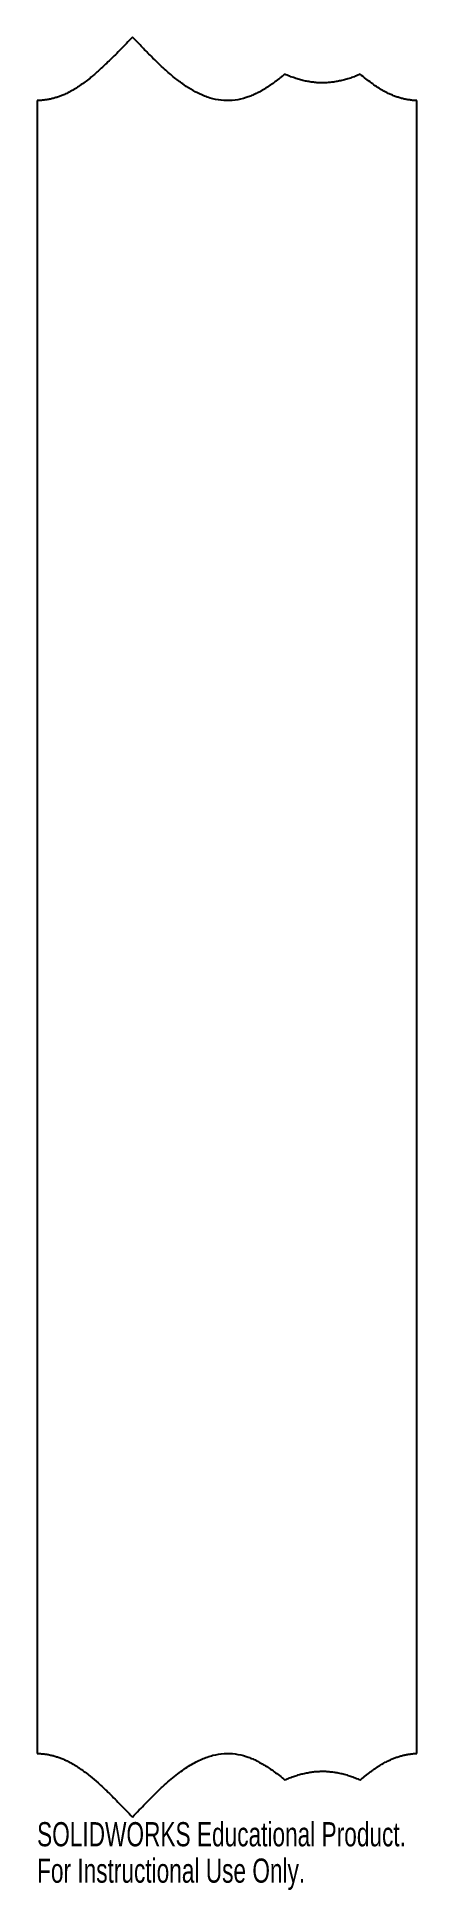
# Model space of a CAD drawing. Header units: inches. Extents: x -4.7 to -1.7, y -7.6 to 7.
import ezdxf

# ---------------------------------------------------------------- set-up
doc = ezdxf.new("R2010")
doc.units = ezdxf.units.IN
doc.header["$MEASUREMENT"] = 0
doc.styles.add('SLDTEXTSTYLE0', font='TXT', dxfattribs={"width": 0.7})

msp = doc.modelspace()

# ---------------------------------------------------------------- linework, layer by layer
at = {"color": 7, "linetype": 'Continuous', "lineweight": 25}
for p, q in [((-4.667, 6.5), (-4.667, -6.5)), ((-1.68, -6.5), (-1.68, 6.5))]:
    msp.add_line(p, q, dxfattribs=at)
for points, knots in [([(-3.917, 7), (-3.932, 6.983), (-3.963, 6.951), (-4.008, 6.905), (-4.05, 6.862), (-4.09, 6.823), (-4.127, 6.787), (-4.161, 6.755), (-4.193, 6.726), (-4.222, 6.701), (-4.254, 6.674), (-4.289, 6.647), (-4.329, 6.619), (-4.367, 6.593), (-4.405, 6.571), (-4.44, 6.554), (-4.471, 6.54), (-4.498, 6.53), (-4.526, 6.521), (-4.554, 6.514), (-4.582, 6.508), (-4.61, 6.504), (-4.639, 6.501), (-4.658, 6.5), (-4.667, 6.5)], [0, 0, 0, 0, 0.0743078, 0.1439131, 0.2088205, 0.2690357, 0.3245656, 0.3754193, 0.4216083, 0.4631483, 0.5000609, 0.5553393, 0.6078808, 0.6577808, 0.7051506, 0.7501203, 0.7823226, 0.8140739, 0.8454584, 0.8765633, 0.9074784, 0.9382947, 0.9691045, 1, 1, 1, 1]), ([(-2.72, 6.708), (-2.727, 6.702), (-2.74, 6.691), (-2.761, 6.674), (-2.781, 6.658), (-2.801, 6.643), (-2.821, 6.629), (-2.84, 6.616), (-2.86, 6.603), (-2.879, 6.591), (-2.898, 6.58), (-2.916, 6.57), (-2.935, 6.56), (-2.953, 6.551), (-2.971, 6.543), (-2.988, 6.536), (-3.006, 6.529), (-3.046, 6.516), (-3.109, 6.501), (-3.198, 6.498), (-3.286, 6.512), (-3.368, 6.541), (-3.443, 6.579), (-3.514, 6.625), (-3.589, 6.681), (-3.655, 6.738), (-3.716, 6.795), (-3.774, 6.852), (-3.842, 6.922), (-3.89, 6.973), (-3.917, 7)], [0, 0, 0, 0, 0.018857, 0.037251, 0.055187, 0.072671, 0.08971, 0.106309, 0.122476, 0.138219, 0.153546, 0.168466, 0.182988, 0.197125, 0.210887, 0.224286, 0.237338, 0.250055, 0.312235, 0.37317, 0.43501, 0.499809, 0.553137, 0.612303, 0.677767, 0.749869, 0.79541, 0.852266, 0.920458, 1, 1, 1, 1]), ([(-2.126, 6.708), (-2.132, 6.705), (-2.145, 6.699), (-2.165, 6.692), (-2.184, 6.684), (-2.203, 6.678), (-2.222, 6.672), (-2.241, 6.666), (-2.26, 6.661), (-2.279, 6.657), (-2.297, 6.653), (-2.316, 6.649), (-2.334, 6.646), (-2.352, 6.644), (-2.37, 6.642), (-2.388, 6.641), (-2.405, 6.64), (-2.429, 6.639), (-2.458, 6.64), (-2.494, 6.644), (-2.53, 6.649), (-2.567, 6.656), (-2.604, 6.666), (-2.642, 6.678), (-2.681, 6.692), (-2.707, 6.702), (-2.72, 6.708)], [0, 0, 0, 0, 0.034673, 0.068806, 0.102417, 0.135519, 0.168131, 0.200269, 0.231952, 0.2632, 0.294031, 0.324466, 0.354528, 0.384238, 0.413619, 0.442696, 0.471493, 0.500035, 0.557161, 0.615465, 0.675143, 0.736376, 0.79933, 0.86416, 0.931007, 1, 1, 1, 1]), ([(-1.68, 6.5), (-1.684, 6.5), (-1.694, 6.5), (-1.708, 6.501), (-1.722, 6.503), (-1.736, 6.505), (-1.751, 6.507), (-1.765, 6.509), (-1.779, 6.512), (-1.793, 6.516), (-1.807, 6.519), (-1.821, 6.524), (-1.836, 6.528), (-1.85, 6.533), (-1.864, 6.539), (-1.878, 6.545), (-1.892, 6.551), (-1.906, 6.557), (-1.928, 6.569), (-1.959, 6.586), (-1.998, 6.61), (-2.039, 6.639), (-2.082, 6.672), (-2.111, 6.695), (-2.126, 6.708)], [0, 0, 0, 0, 0.028343, 0.056708, 0.085116, 0.113593, 0.142159, 0.170839, 0.199655, 0.228628, 0.257781, 0.287134, 0.31671, 0.346528, 0.376608, 0.40697, 0.437633, 0.468615, 0.499934, 0.585522, 0.678113, 0.777938, 0.885184, 1, 1, 1, 1]), ([(-4.667, -6.5), (-4.663, -6.5), (-4.653, -6.5), (-4.639, -6.501), (-4.625, -6.502), (-4.611, -6.504), (-4.597, -6.505), (-4.583, -6.508), (-4.569, -6.51), (-4.555, -6.514), (-4.541, -6.517), (-4.527, -6.521), (-4.513, -6.525), (-4.5, -6.53), (-4.486, -6.535), (-4.472, -6.54), (-4.458, -6.546), (-4.444, -6.552), (-4.43, -6.559), (-4.416, -6.566), (-4.394, -6.578), (-4.364, -6.595), (-4.327, -6.62), (-4.288, -6.648), (-4.24, -6.684), (-4.181, -6.736), (-4.104, -6.808), (-4.015, -6.898), (-3.951, -6.964), (-3.917, -7)], [0, 0, 0, 0, 0.015116, 0.030241, 0.045387, 0.060566, 0.075789, 0.09107, 0.106418, 0.121846, 0.137365, 0.152987, 0.168721, 0.184579, 0.200571, 0.216708, 0.232998, 0.249452, 0.26608, 0.282889, 0.29989, 0.346059, 0.394725, 0.445991, 0.499945, 0.589411, 0.702492, 0.839328, 1, 1, 1, 1]), ([(-3.917, -7), (-3.899, -6.981), (-3.865, -6.946), (-3.816, -6.895), (-3.771, -6.85), (-3.732, -6.811), (-3.697, -6.777), (-3.658, -6.741), (-3.613, -6.702), (-3.562, -6.661), (-3.513, -6.624), (-3.465, -6.593), (-3.418, -6.566), (-3.359, -6.538), (-3.286, -6.512), (-3.197, -6.498), (-3.109, -6.501), (-3.039, -6.517), (-2.988, -6.536), (-2.952, -6.551), (-2.916, -6.57), (-2.878, -6.591), (-2.84, -6.616), (-2.801, -6.644), (-2.76, -6.674), (-2.733, -6.696), (-2.72, -6.708)], [0, 0, 0, 0, 0.054272, 0.103504, 0.147702, 0.186868, 0.221008, 0.250131, 0.298969, 0.34481, 0.387738, 0.427859, 0.465303, 0.500229, 0.565061, 0.62691, 0.687835, 0.749982, 0.775643, 0.802727, 0.83134, 0.86157, 0.893491, 0.927169, 0.962656, 1, 1, 1, 1]), ([(-2.126, -6.708), (-2.119, -6.702), (-2.106, -6.691), (-2.086, -6.675), (-2.066, -6.659), (-2.047, -6.645), (-2.028, -6.631), (-2.009, -6.618), (-1.991, -6.606), (-1.973, -6.594), (-1.955, -6.584), (-1.937, -6.574), (-1.917, -6.563), (-1.894, -6.552), (-1.868, -6.54), (-1.841, -6.53), (-1.814, -6.521), (-1.788, -6.514), (-1.761, -6.509), (-1.734, -6.504), (-1.707, -6.501), (-1.689, -6.5), (-1.68, -6.5)], [0, 0, 0, 0, 0.05251, 0.103567, 0.153182, 0.201369, 0.248144, 0.293523, 0.337524, 0.380167, 0.421473, 0.461467, 0.500175, 0.558381, 0.61561, 0.671987, 0.727643, 0.782714, 0.83734, 0.891666, 0.945836, 1, 1, 1, 1]), ([(-2.72, -6.708), (-2.713, -6.705), (-2.7, -6.699), (-2.681, -6.692), (-2.661, -6.684), (-2.642, -6.678), (-2.623, -6.672), (-2.604, -6.666), (-2.585, -6.661), (-2.567, -6.657), (-2.548, -6.653), (-2.53, -6.649), (-2.512, -6.646), (-2.494, -6.644), (-2.476, -6.642), (-2.458, -6.641), (-2.44, -6.64), (-2.417, -6.639), (-2.387, -6.64), (-2.352, -6.644), (-2.316, -6.649), (-2.279, -6.656), (-2.241, -6.666), (-2.203, -6.678), (-2.164, -6.692), (-2.139, -6.702), (-2.126, -6.708)], [0, 0, 0, 0, 0.034673, 0.068806, 0.102417, 0.135519, 0.168131, 0.200269, 0.231952, 0.2632, 0.294031, 0.324466, 0.354528, 0.384238, 0.413619, 0.442696, 0.471493, 0.500035, 0.557161, 0.615465, 0.675143, 0.736376, 0.79933, 0.86416, 0.931007, 1, 1, 1, 1])]:
    msp.add_open_spline(points, degree=3, knots=knots, dxfattribs=at)

# ---------------------------------------------------------------- texts
at = {"color": 7, "linetype": 'Continuous', "char_height": 0.1903, "attachment_point": 1, "style": 'SLDTEXTSTYLE0'}
for s, insert in [('SOLIDWORKS Educational Product.', (-4.667, -7.04)), ('For Instructional Use Only.', (-4.667, -7.326))]:
    msp.add_mtext(s, dxfattribs=dict(at, insert=insert))

doc.saveas('drawing.dxf')
